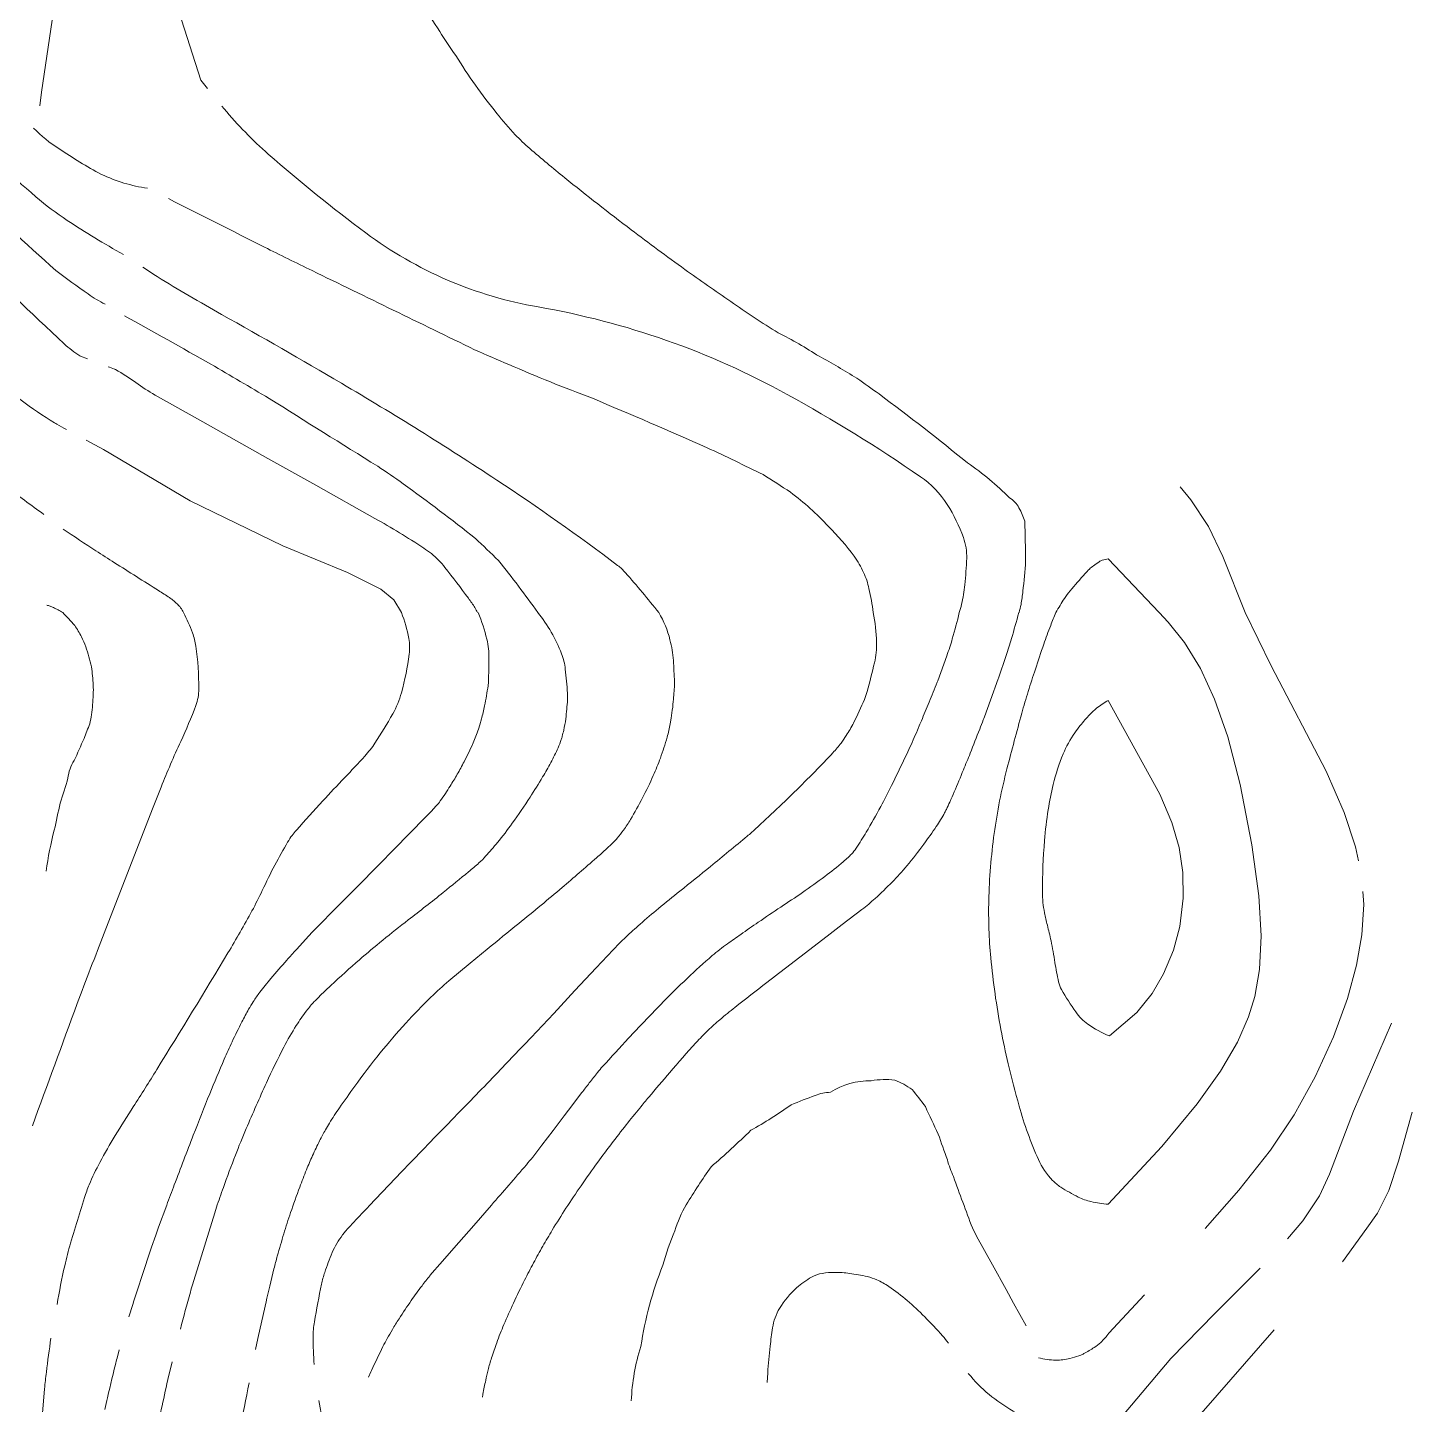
# Model space of a CAD drawing. Header units: inches. Extents: x 115425 to 116786, y 150085 to 152399.
# Drawn here: x 115936.3 to 116017.9, y 151453.3 to 151534.5 of the extents above; entities that cross this region are included whole.
import ezdxf

# ---------------------------------------------------------------- set-up
doc = ezdxf.new("R2010")
doc.units = ezdxf.units.IN
doc.header["$MEASUREMENT"] = 0
doc.layers.add('Contour', color=7, linetype='Continuous', lineweight=0, true_color=0xbed2ff)

msp = doc.modelspace()

# ---------------------------------------------------------------- linework, layer by layer
at = {"layer": 'Contour'}
for p, q in [((116002.995, 151500), (116000, 151503.174)), ((116002.14, 151459.778), (116000.041, 151457.499))]:
    msp.add_line(p, q, dxfattribs=at)
for points in [[(115937.254, 151505.79, -0.00776), (115934.993, 151507.466, -0.020637), (115934.18, 151508.144, -0.003781), (115930.434, 151511.59, -0.005983), (115928.109, 151513.814, -0.015424), (115924.82, 151517.242, -0.007955), (115918.761, 151524.179, -0.029572), (115913.31, 151531.456, -0.086932), (115912.067, 151534.311, -0.014829), (115911.689, 151536.109, 0.018697), (115911.378, 151537.534), (115911.221, 151538.14), (115911.06, 151538.761), (115910.959, 151539.169), (115910.773, 151539.963)], [(115915.011, 151538.209, 0.02339), (115915.034, 151537.32, 0.037808), (115915.096, 151536.902, 0.019371), (115915.329, 151536.031, 0.014059), (115915.731, 151534.855, 0.058911), (115917.295, 151531.809, 0.027326), (115921.732, 151525.933, 0.019836), (115927.563, 151519.562, 0.027932), (115932.118, 151515.452, 0.010283), (115935.916, 151512.518, 0.020682), (115937.891, 151511.179, 0.014967), (115938.022, 151511.103, 0.003531), (115938.588, 151510.803)], [(115939.827, 151514.96), (115939.422, 151515.11), (115939.387, 151515.128, -0.046657), (115938.451, 151515.852, -0.006872), (115932.669, 151521.406, -0.005046), (115925.895, 151528.231, -0.013605), (115923.479, 151530.855, -0.035068), (115921.294, 151533.748, -0.06751), (115920.485, 151535.456, -0.00719), (115920.351, 151535.902, -0.010287), (115920.267, 151536.218, -0.026001), (115920.227, 151536.433, -0.015448), (115920.189, 151536.8)], [(115994.749, 151500, 0.004894), (115994.86, 151500.481, 0.013934), (115994.969, 151501.261, 0.016417), (115995.131, 151503.031, 0.007269), (115995.076, 151505.381, 0.049981), (115994.74, 151506.181, 0.137584), (115994.19, 151506.757, 0.046096), (115991.708, 151508.821, 0.011346), (115986.489, 151512.889, 0.004438), (115985.189, 151513.811, 0.018429), (115982.96, 151515.108, 0.026274), (115980.544, 151516.501, -0.024292), (115977.747, 151518.349, -0.006224), (115975.041, 151520.237, -0.006326), (115971.882, 151522.573, -0.007455), (115967.96, 151525.638, -0.005884), (115965.898, 151527.357, -0.00986), (115965.035, 151528.176, -0.022283), (115963.964, 151529.436, -0.031201), (115961.535, 151532.854, -0.012299), (115960.595, 151534.263, -0.00229), (115959.504, 151535.928, -0.001949)], [(115924.526, 151534.995), (115924.524, 151534.949, 0.085438), (115924.544, 151534.824, 0.010603), (115924.623, 151534.622, 0.005117), (115925.14, 151533.614, 0.04097), (115926.361, 151531.825, 0.021395), (115928.11, 151529.739, 0.0281), (115932.696, 151525.079, 0.011693), (115937.958, 151520.172, 0.009714), (115939.872, 151518.789, 0.040956), (115940.87, 151518.182)], [(115941.945, 151521.118, -0.019328), (115938.633, 151523.124, -0.032418), (115936.791, 151524.518, -0.009231), (115932.368, 151528.485, -0.046201), (115931.576, 151529.372, -0.016345), (115930.88, 151530.382, -0.063604), (115930.59, 151530.927, -0.117367), (115930.549, 151531.346)], [(115991.223, 151500, 0.030103), (115991.358, 151500.489, 0.024596), (115991.541, 151501.631, 0.018121), (115991.656, 151503.197, 0.096133), (115991.466, 151504.418, 0.054543), (115990.514, 151506.363, 0.101229), (115988.929, 151508.012, 0.02486), (115981.079, 151512.862, 0.083181), (115966.402, 151518.018, -0.117682), (115956.231, 151522.391, -0.019878), (115950.491, 151527.034, -0.039382), (115947.889, 151529.706), (115947.757, 151529.867)], [(115936.655, 151528.57, 0.063977), (115938.162, 151527.353, 0.029601), (115940.649, 151525.839, 0.074918), (115943.373, 151525.019)], [(115944.612, 151524.406, 0.001471), (115950.258, 151521.552, 0.002968), (115953.067, 151520.163, 0.00022), (115962.653, 151515.5, 0.006056), (115964.673, 151514.626, 0.013171), (115969.594, 151512.635, -0.0045), (115976.354, 151509.72, -0.006868), (115979.654, 151508.132, -0.013807), (115981.264, 151507.095, -0.048297), (115983.511, 151505.082, -0.030604), (115985.032, 151503.328, -0.0325), (115985.578, 151502.36, -0.068091), (115985.891, 151501.418, -0.028195), (115986.153, 151500)], [(115973.507, 151500, 0.010683), (115971.543, 151502.35, 0.05175), (115971.08, 151502.783, 0.015889), (115963.955, 151507.813, 0.012837), (115954.795, 151513.523, 0.005145), (115947.74, 151517.576, -0.009493), (115943.936, 151519.806), (115943.838, 151519.867), (115943.091, 151520.363)], [(115942.016, 151517.504, 0.000563), (115947.108, 151514.651, 0.004568), (115950.55, 151512.628, 0.003572), (115956.944, 151508.629, -0.002835), (115958.446, 151507.595, -0.008989), (115962.698, 151504.376, -0.004758), (115964.056, 151503.067, -0.017015), (115966.372, 151500)], [(115962.826, 151500, 0.051221), (115962.483, 151500.564, 0.008374), (115962.287, 151500.84, 0.007555), (115960.901, 151502.666, 0.030281), (115960.522, 151503.095, 0.051385), (115959.648, 151503.805, 0.01713), (115956.769, 151505.554), (115953.288, 151507.507), (115950.462, 151509.093), (115946.32, 151511.42), (115943.819, 151512.826, -0.028913), (115942.679, 151513.556, 0.027516), (115941.485, 151514.327, 0.038352), (115941.415, 151514.36, 0.007473), (115941.045, 151514.495)], [(115945.485, 151500, 0.028052), (115945.322, 151500.283, 0.058264), (115945.221, 151500.405, 0.012613), (115944.842, 151500.747, 0.028728), (115944.663, 151500.883, -0.002804), (115944.021, 151501.3, -0.00228), (115941.418, 151502.941, -0.002969), (115940.331, 151503.642, -0.001658), (115938.396, 151504.915)], [(115996.92, 151500, -0.018041), (115997.418, 151500.833, -0.031576), (115997.749, 151501.279, -0.006739), (115998.633, 151502.297, -0.025009), (115998.888, 151502.556, -0.02293), (115999.124, 151502.753, -0.016546), (115999.471, 151503, -0.066747), (115999.648, 151503.085, -0.035863), (116000, 151503.174)], [(115938.372, 151500, 0.019038), (115938.103, 151500.157, 0.019038), (115937.823, 151500.292, 0.012837), (115937.628, 151500.372, 0.012837), (115937.43, 151500.441)], [(115945.485, 151500, -0.033317), (115946.021, 151498.805, -0.054034), (115946.219, 151498.02, -0.034821), (115946.395, 151495.495, -0.089536), (115946.219, 151494.52, -0.019843), (115945.328, 151492.395, 0.015641), (115944.176, 151489.708), (115943.671, 151488.418), (115940.819, 151481.104, 0.003854), (115939.232, 151476.938, 0.002238), (115936.586, 151469.73)], [(115937.388, 151484.76, -0.025134), (115937.871, 151487.173, 0.007151), (115938.216, 151488.758, 0.012615), (115938.68, 151490.236, -0.121242), (115939.047, 151491.275, 0.005489), (115939.63, 151492.578, 0.007372), (115939.962, 151493.444, 0.013916), (115940.07, 151493.975, 0.017048), (115940.173, 151495.155, 0.010905), (115940.173, 151495.724, 0.01962), (115940.063, 151496.798, 0.010267), (115939.737, 151497.986, 0.015287), (115939.479, 151498.571, 0.016478), (115939.077, 151499.241, 0.016938), (115938.372, 151500)], [(115958.339, 151500, -0.045982), (115958.772, 151498.472, -0.078784), (115958.797, 151497.542, -0.034928), (115958.337, 151495.274, -0.059791), (115957.822, 151494.021, -0.018549), (115956.779, 151492.305, -0.038528), (115956.185, 151491.541, -0.007595), (115954.987, 151490.26, 0.007095), (115953.702, 151488.891, 0.003024), (115952.147, 151487.164, 0.017894), (115951.897, 151486.861, 0.032278), (115951.631, 151486.466, 0.009923), (115950.881, 151485.113, 0.012733), (115950.136, 151483.615, -0.015759), (115949.527, 151482.407, -0.010392), (115948.108, 151479.928, -0.003689), (115943.919, 151473.061, -0.003392), (115942.533, 151470.861, 0.004403), (115941.469, 151469.163, 0.015611), (115940.561, 151467.577, 0.019557), (115939.926, 151466.263, 0.026095), (115939.784, 151465.882, 0.003303), (115938.837, 151462.818, 0.018649), (115938.488, 151461.481, 0.011106), (115938.036, 151459.206)], [(115962.862, 151500, -0.041715), (115963.371, 151498.428, -0.060019), (115963.498, 151497.284, -0.005616), (115963.469, 151495.946, -0.028444), (115963.446, 151495.683, -0.012918), (115963.241, 151494.503, -0.019279), (115963.053, 151493.723), (115962.95, 151493.37), (115962.872, 151493.122, -0.023741), (115962.561, 151492.308, -0.016879), (115962.032, 151491.203, -0.010175), (115961.63, 151490.467, -0.010465), (115961.21, 151489.768, -0.012379), (115960.63, 151488.897, -0.033673), (115960.388, 151488.597), (115960.089, 151488.278), (115959.749, 151487.925), (115957.898, 151486.03), (115957.053, 151485.171), (115955.667, 151483.771), (115954.281, 151482.372), (115953.582, 151481.663), (115953.083, 151481.153), (115952.873, 151480.932), (115952.143, 151480.14, 0.006337), (115951.579, 151479.508, 0.003728), (115950.641, 151478.415, 0.012199), (115949.991, 151477.606, 0.01876), (115949.602, 151477.055, 0.016425), (115949.33, 151476.605, 0.010241), (115948.932, 151475.862, 0.007208), (115948.356, 151474.688, 0.008402), (115947.893, 151473.666, 0.005503), (115947.037, 151471.627, 0.00463), (115946.07, 151469.184, 0.001106), (115944.95, 151466.258, 0.002693), (115944.499, 151465.054), (115944.025, 151463.758), (115943.854, 151463.28), (115943.613, 151462.587), (115943.331, 151461.752), (115943.287, 151461.621), (115942.564, 151459.405), (115942.495, 151459.191), (115942.269, 151458.465)], [(115966.372, 151500, -0.080692), (115967.775, 151497.575, -0.06337), (115967.996, 151496.658, -0.009274), (115968.125, 151495.255, -0.033537), (115968.127, 151494.865, -0.015637), (115968.022, 151493.731, -0.026098), (115967.903, 151493.059, -0.007048), (115967.815, 151492.702, -0.013091), (115967.76, 151492.512, -0.029636), (115967.571, 151492.022, -0.016042), (115967.142, 151491.153, -0.012315), (115966.662, 151490.307, -0.008502), (115965.917, 151489.112, -0.011999), (115964.867, 151487.572, -0.015701), (115964, 151486.441, -0.013258), (115963.299, 151485.628, -0.025738), (115962.906, 151485.238, -0.009371), (115962.299, 151484.715, -0.003886), (115960.802, 151483.494, -0.005614), (115958.742, 151481.877, 0.007633), (115957.232, 151480.682, 0.008498), (115955.858, 151479.522, 0.006784), (115954.183, 151478.016, 0.006803), (115953.65, 151477.509, 0.007835), (115953.199, 151477.056, 0.030412), (115952.746, 151476.523, 0.019923), (115952.138, 151475.645, 0.021204), (115951.408, 151474.377, 0.013263), (115950.383, 151472.275, 0.005584), (115949.186, 151469.568, 0.009787), (115948.551, 151468.003, 0.004315), (115947.84, 151466.098, 0.007123), (115947.436, 151464.934), (115947.333, 151464.613), (115946.191, 151460.928, 0.006833), (115945.895, 151459.921, 0.003188), (115945.305, 151457.752)], [(115973.507, 151500, -0.076206), (115974.168, 151498.389, -0.053933), (115974.369, 151497.181, -0.00354), (115974.434, 151495.91, -0.025246), (115974.432, 151495.731, -0.008238), (115974.36, 151494.756, -0.011923), (115974.283, 151494.084), (115974.238, 151493.777), (115974.181, 151493.434, -0.02724), (115974.001, 151492.65, -0.016943), (115973.601, 151491.421, -0.018402), (115973.182, 151490.386, -0.014046), (115972.546, 151489.069, -0.01346), (115971.843, 151487.797, -0.026085), (115971.429, 151487.171, -0.01362), (115971.057, 151486.696, -0.026126), (115970.845, 151486.464, -0.008426), (115970.444, 151486.084, -0.005703), (115969.837, 151485.54, -0.002877), (115967.805, 151483.781, -0.004788), (115966.567, 151482.743, -0.001246), (115965.253, 151481.667, 0.000882), (115963.396, 151480.15), (115962.392, 151479.323), (115961.138, 151478.281, 0.020423), (115960.071, 151477.317, 0.013736), (115958.588, 151475.779, 0.014939), (115957.085, 151474.03, 0.013955), (115955.586, 151472.068, 0.003312), (115954.678, 151470.79, 0.009767), (115954.381, 151470.348, 0.005685), (115954.092, 151469.888, 0.006717), (115953.857, 151469.493, 0.014333), (115953.514, 151468.856, 0.010698), (115953.098, 151467.98, 0.008833), (115952.74, 151467.143, 0.007334), (115952.341, 151466.122, 0.007326), (115951.803, 151464.614, 0.009008), (115951.405, 151463.374, 0.004464), (115951.021, 151462.054, 0.007988), (115950.824, 151461.311), (115950.574, 151460.285), (115950.408, 151459.574), (115950.358, 151459.351), (115949.916, 151457.375), (115949.877, 151457.195), (115949.743, 151456.554)], [(115953.199, 151455.657, -0.023443), (115953.127, 151457.272, -0.041787), (115953.205, 151458.176, -0.009374), (115953.627, 151460.398, -0.029636), (115953.815, 151461.089, -0.018393), (115954.257, 151462.255, -0.037768), (115954.534, 151462.796, -0.013311), (115954.863, 151463.301, -0.032242), (115955.017, 151463.497, -0.004667), (115955.545, 151464.073, -0.002794), (115956.441, 151465.023), (115958.362, 151467.036), (115958.853, 151467.548, -0.001697), (115961.625, 151470.412, 0.001841), (115964.18, 151473.053), (115965.363, 151474.286), (115965.589, 151474.525), (115965.983, 151474.944), (115967.311, 151476.363), (115968.565, 151477.704), (115969.818, 151479.044), (115970.821, 151480.11), (115971.192, 151480.498), (115971.27, 151480.576), (115971.557, 151480.851, -0.009676), (115972.405, 151481.625, -0.007806), (115973.488, 151482.548, -0.003662), (115974.75, 151483.573, 0.002562), (115976.557, 151485.035, 0.001073), (115978.724, 151486.815, 0.00946), (115978.966, 151487.022), (115979.107, 151487.149), (115979.459, 151487.473), (115980.058, 151488.032), (115981.008, 151488.931, 0.005238), (115981.49, 151489.399, 0.002024), (115982.719, 151490.629, 0.009873), (115983.771, 151491.733, 0.020228), (115984.252, 151492.303), (115984.333, 151492.413), (115984.562, 151492.752, 0.029969), (115984.986, 151493.485, 0.016482), (115985.631, 151494.882, 0.033217), (115985.794, 151495.353, 0.009482), (115986.221, 151497.043, 0.065742), (115986.338, 151498.247, 0.043249), (115986.153, 151500)], [(115991.223, 151500, -0.010346), (115990.81, 151498.452, -0.015786), (115990.487, 151497.457), (115989.948, 151495.965), (115989.921, 151495.893, -0.002051), (115989.444, 151494.717, -0.002175), (115988.985, 151493.611), (115988.901, 151493.412), (115988.75, 151493.056, -0.008949), (115988.247, 151491.925, -0.004684), (115987.227, 151489.792, -0.010579), (115986.591, 151488.56, -0.008448), (115985.736, 151487.049, -0.015567), (115985.141, 151486.104, -0.039037), (115984.863, 151485.755, -0.017686), (115984.672, 151485.564, -0.01242), (115984.383, 151485.308, -0.013554), (115983.295, 151484.44, -0.011616), (115981.976, 151483.492, -0.0034), (115980.701, 151482.633, 0.00325), (115979.367, 151481.734, 0.002132), (115978.335, 151481.023, 0.002807), (115977.556, 151480.474, 0.022802), (115976.654, 151479.768, 0.013282), (115975.197, 151478.446, 0.008137), (115973.609, 151476.876, 0.006655), (115971.725, 151474.9, 0.003167), (115970.192, 151473.228, 0.015972), (115969.901, 151472.885, 0.002637), (115969.412, 151472.263, 0.00289), (115968.972, 151471.69), (115968.186, 151470.656), (115967.933, 151470.323), (115967.276, 151469.458), (115966.62, 151468.593), (115966.325, 151468.207), (115966.083, 151467.895, -0.011194), (115965.7, 151467.43, -0.002144), (115963.64, 151465.057), (115962.596, 151463.866), (115961.713, 151462.857), (115960.599, 151461.583), (115960.143, 151461.059, 0.012023), (115960.005, 151460.891, 0.00354), (115959.552, 151460.307, 0.011352), (115958.919, 151459.438, 0.009345), (115958.194, 151458.35, 0.007205), (115957.802, 151457.718, 0.008787), (115957.497, 151457.19, 0.01143), (115957.248, 151456.715, 0.003931), (115956.568, 151455.312), (115956.534, 151455.237), (115956.399, 151454.918)], [(115963.113, 151453.728), (115963.136, 151453.884), (115963.141, 151453.915, -0.006342), (115963.305, 151454.73, -0.008442), (115963.447, 151455.338, -0.015207), (115963.646, 151456.044, -0.011686), (115963.955, 151456.946, -0.01176), (115964.377, 151458.015, -0.009717), (115964.943, 151459.285, -0.006076), (115965.599, 151460.641, -0.008036), (115966.124, 151461.652, -0.00603), (115966.67, 151462.635, -0.006131), (115967.231, 151463.589, -0.007915), (115968.037, 151464.876, -0.007512), (115968.928, 151466.205, -0.005477), (115969.907, 151467.586, -0.006856), (115970.715, 151468.67, -0.003636), (115971.589, 151469.791, -0.004054), (115972.388, 151470.784, -0.003723), (115972.914, 151471.418, -0.001601), (115974.153, 151472.878, -0.007885), (115975.692, 151474.623, -0.017565), (115976.422, 151475.371, -0.013626), (115977.11, 151475.993, -0.011056), (115977.995, 151476.717, -0.000929), (115979.881, 151478.185, -0.001302), (115981.23, 151479.226), (115982.419, 151480.138), (115983.608, 151481.05), (115984.326, 151481.602), (115985.485, 151482.494, 0.02016), (115986.263, 151483.144, 0.014729), (115987.263, 151484.106, 0.020085), (115988.13, 151485.065, 0.015977), (115989.131, 151486.347, 0.006802), (115989.865, 151487.381, 0.018065), (115990.122, 151487.784, 0.006666), (115990.358, 151488.199, 0.014345), (115990.46, 151488.396, 0.00667), (115990.658, 151488.823, 0.00475), (115990.922, 151489.428, 0.002348), (115991.466, 151490.724, 0.003133), (115991.862, 151491.7, 0.001641), (115992.423, 151493.117, 0.004172), (115992.637, 151493.677), (115992.663, 151493.746), (115992.698, 151493.841), (115993.059, 151494.824), (115993.515, 151496.088), (115993.527, 151496.125), (115993.979, 151497.463, 0.009429), (115994.295, 151498.46, 0.006165), (115994.73, 151500)], [(115996.92, 151500, 0.003856), (115996.608, 151499.238, 0.013302), (115996.201, 151498.138, 0.002516), (115995.706, 151496.657, 0.002856), (115995.284, 151495.348, 0.009493), (115994.905, 151494.063, 0.003754), (115994.032, 151490.789, 0.028986), (115993.278, 151486.972, 0.0284), (115992.959, 151483.014, 0.029382), (115993.078, 151479.64, 0.023249), (115993.674, 151475.417, 0.011598), (115994.107, 151473.389, 0.009343), (115994.749, 151470.896, 0.037923), (115995.888, 151467.739, 0.086767), (115996.716, 151466.517, 0.057148), (115997.197, 151466.122, 0.029689), (115998.237, 151465.534, 0.055066), (115998.983, 151465.265, 0.042402), (116000, 151465.111)], [(116000, 151494.821, 0.028104), (115999.311, 151494.352, 0.043957), (115998.917, 151493.992, 0.013019), (115998.351, 151493.34, 0.020877), (115998.027, 151492.911, 0.052732), (115997.343, 151491.66, 0.03963), (115996.754, 151489.859, 0.020965), (115996.461, 151488.37, 0.017402), (115996.245, 151486.554, 0.020791), (115996.12, 151483.528, 0.050881), (115996.245, 151482.295, 0.010489), (115996.411, 151481.571, -0.008156), (115996.627, 151480.642, -0.016051), (115996.86, 151479.369, 0.017859), (115997.072, 151478.226, 0.075024), (115997.249, 151477.77, 0.023292), (115998.09, 151476.446, 0.085169), (115998.799, 151475.733, 0.05886), (116000.071, 151475.037)], [(115995.17, 151457.947), (115994.422, 151459.282), (115993.979, 151460.079), (115993.177, 151461.531), (115992.243, 151463.227), (115991.993, 151463.714, -0.001789), (115990.873, 151466.737, -0.034259), (115990.518, 151467.73, -0.002104), (115989.978, 151469.249, -0.003496), (115989.222, 151470.869, 0.002287), (115988.441, 151471.882, 0.045688), (115987.424, 151472.435, 0.06399), (115986.027, 151472.394, 0.145495), (115983.629, 151471.709, 0.119798), (115982.734, 151471.516, 0.022161), (115981.312, 151470.97, -0.027173), (115978.928, 151469.469, -0.016024), (115976.589, 151467.318, 0.014105), (115975.123, 151465.081, 0.063416), (115974.46, 151463.547, 0.034185), (115973.74, 151461.514, 0.056566), (115972.45, 151456.726, 0.067285), (115971.888, 151453.519)], [(115990.578, 151456.925, 0.018604), (115990.233, 151457.349, 0.016503), (115989.181, 151458.472, 0.018109), (115988.153, 151459.427, 0.028232), (115987.07, 151460.262, 0.047515), (115986.358, 151460.655, 0.044748), (115985.797, 151460.841, 0.024839), (115984.751, 151461.033, 0.032912), (115983.89, 151461.09, 0.03792), (115983.144, 151461.033, 0.090366), (115982.518, 151460.817, 0.054651), (115981.631, 151460.183, 0.075038), (115980.63, 151458.97, 0.09697), (115980.214, 151457.822, 0.011812), (115980.072, 151456.742, 0.008178), (115979.93, 151455.177), (115979.889, 151454.607)], [(115937.042, 151451.142), (115937.303, 151454.228, -0.010099), (115937.406, 151455.206, -0.004921), (115937.677, 151457.206)], [(116000.041, 151457.499, -0.035369), (115999.558, 151456.961, -0.053073), (115999.177, 151456.664, -0.009275), (115998.572, 151456.304, -0.030763), (115998.381, 151456.21, -0.027499), (115998.27, 151456.171, -0.005834), (115997.736, 151456.02, -0.070732), (115996.914, 151455.92, -0.056274), (115995.884, 151456.057)], [(115941.705, 151456.527), (115941.571, 151456.042), (115941.544, 151455.939, 0.001642), (115941.006, 151453.701, 0.005321), (115940.849, 151453.008, 0.007187)], [(115944.814, 151455.808), (115944.572, 151454.778), (115944.513, 151454.519, 0.000624), (115943.76, 151451.042, 0.001724)], [(115949.362, 151454.583, 0.002998), (115948.276, 151448.946, 0.006082)], [(116000, 151451.629, -0.030454), (115998.598, 151451.577, -0.052871), (115997.795, 151451.682, -0.02777), (115995.606, 151452.337, -0.047315), (115994.392, 151452.91, -0.034755), (115992.974, 151453.89, -0.045768), (115991.753, 151455.136)], [(115954.481, 151444.997, 0.01845), (115954.54, 151445.469, 0.027409), (115954.551, 151445.79), (115954.541, 151446.152), (115954.538, 151446.235, 0.016313), (115954.437, 151447.433, 0.009679), (115954.163, 151449.44), (115954.104, 151449.807), (115953.772, 151451.851), (115953.685, 151452.362), (115953.473, 151453.529)]]:
    msp.add_lwpolyline(points, format="xyb", dxfattribs=at)
for points in [[(115946.912, 151530.902), (115946.508, 151531.396), (115945.215, 151535.443)], [(115937.029, 151529.886), (115937.121, 151530.676), (115937.742, 151534.932)], [(115939.757, 151510.173), (115940.784, 151509.618), (115945.882, 151506.59), (115951.347, 151503.928), (115955.158, 151502.368), (115957.131, 151501.375), (115957.894, 151500.756), (115958.339, 151500)], [(116004.246, 151507.414), (116004.879, 151506.651), (116005.902, 151505.082), (116006.755, 151503.303), (116008.064, 151500)], [(116000, 151465.111), (116003.164, 151468.514), (116005.243, 151471.028), (116006.616, 151472.957), (116007.615, 151474.674), (116008.272, 151476.159), (116008.646, 151477.363), (116008.922, 151478.956), (116009.012, 151480.931), (116008.877, 151483.292), (116008.471, 151486.304), (116007.777, 151489.86), (116007.042, 151492.666), (116006.271, 151494.887), (116005.443, 151496.691), (116004.505, 151498.228), (116003.527, 151499.427), (116002.995, 151500)], [(116008.064, 151500), (116009.601, 151496.858), (116012.85, 151490.644), (116013.916, 151488.201), (116014.58, 151486.193), (116014.75, 151485.359)], [(116000, 151494.821), (116003.046, 151489.296), (116003.758, 151487.625), (116004.179, 151486.153), (116004.393, 151484.672), (116004.414, 151483.16), (116004.218, 151481.497), (116003.849, 151480.101), (116003.261, 151478.692), (116002.582, 151477.528), (116001.696, 151476.42), (116000.071, 151475.037)], [(116015.011, 151483.549), (116015.06, 151482.779), (116014.944, 151480.995), (116014.628, 151479.199), (116014.097, 151477.239), (116013.279, 151474.976), (116012.198, 151472.615), (116010.952, 151470.376), (116009.557, 151468.303), (116007.694, 151465.932), (116005.705, 151463.684)], [(116010.558, 151463.066), (116011.468, 151464.138), (116012.453, 151465.61), (116013.046, 151466.881), (116014.449, 151470.604), (116016.703, 151475.791)], [(116013.803, 151461.724), (116015.241, 151463.694), (116015.877, 151464.591), (116016.531, 151465.914), (116017.119, 151467.655), (116017.925, 151470.539)], [(116000, 151451.629), (116003.691, 151456.019), (116006.279, 151458.664), (116008.951, 151461.348)], [(116000, 151445.75), (116002.237, 151448.894), (116004.677, 151451.853), (116009.777, 151457.707)]]:
    msp.add_lwpolyline(points, dxfattribs=at)

doc.saveas('drawing.dxf')
